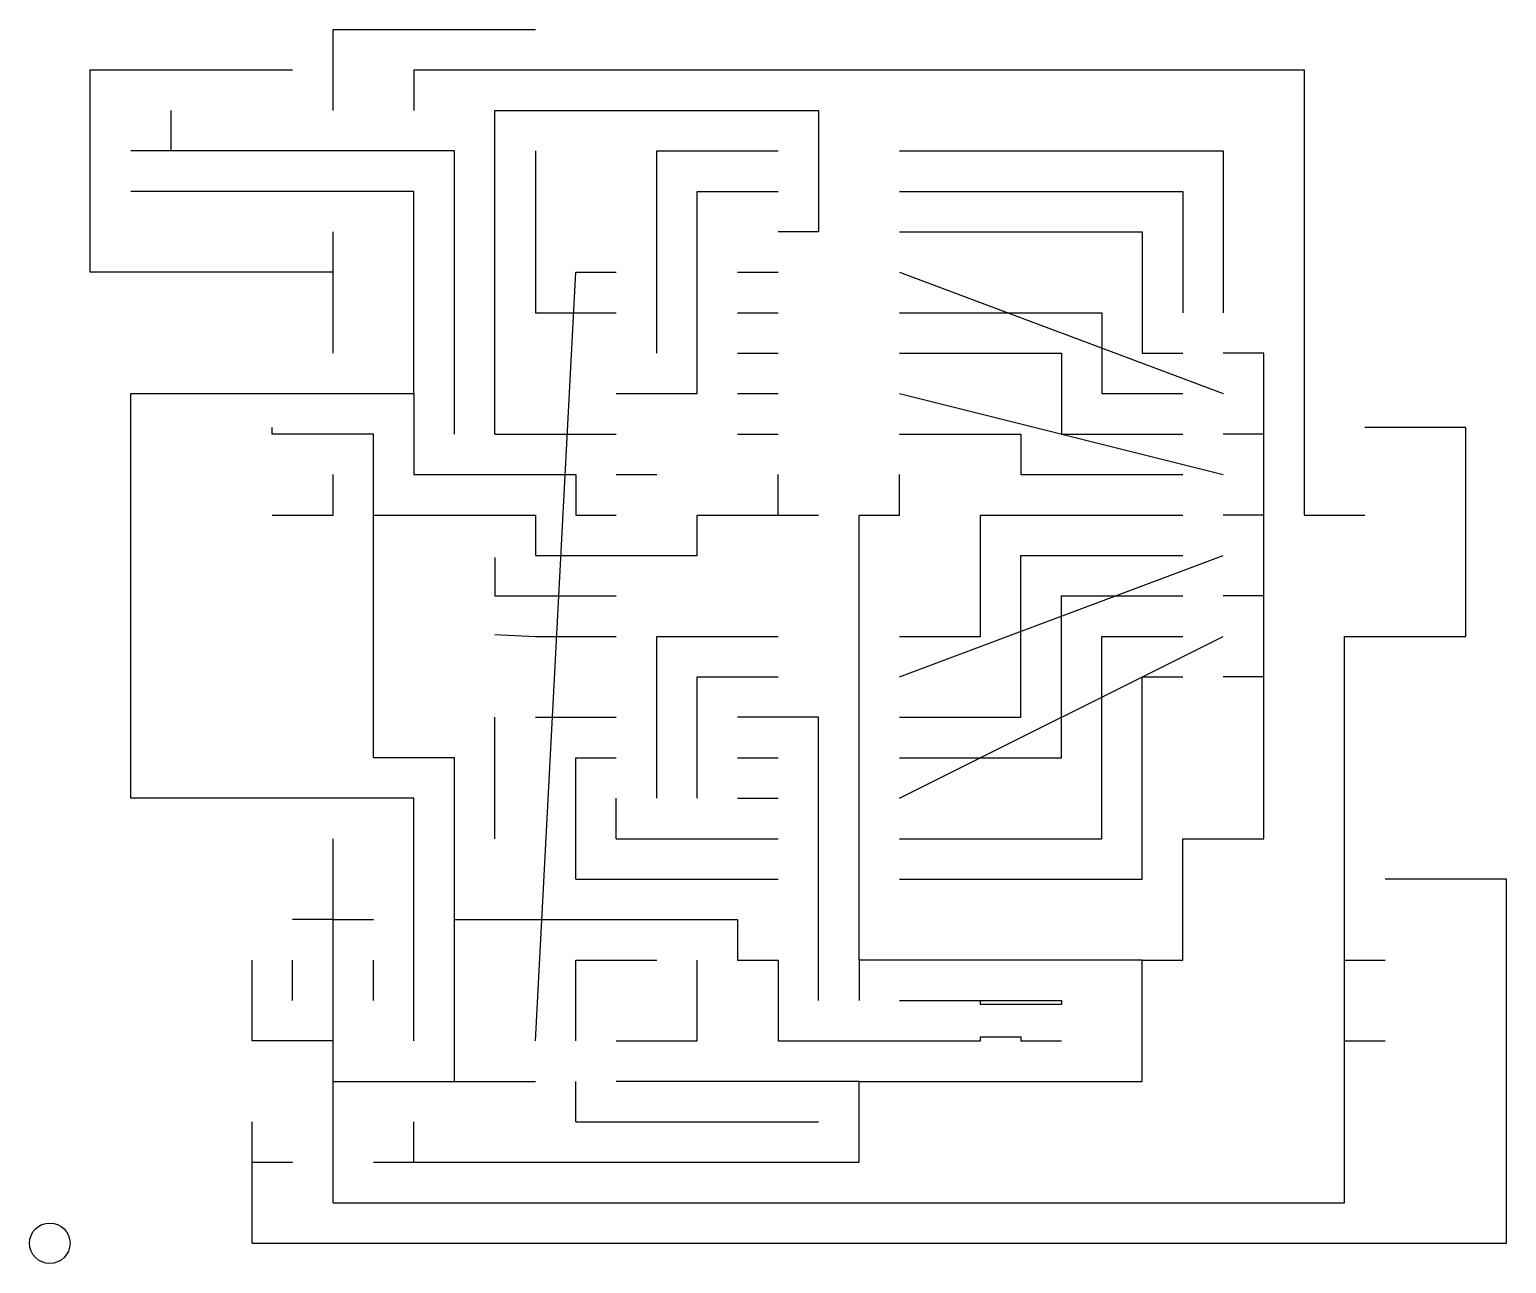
# Model space of a CAD drawing. Extents: x -1.3 to 91.4, y 1.3 to 78.7.
import ezdxf

# ---------------------------------------------------------------- set-up
doc = ezdxf.new("R2010")
doc.units = 0
doc.layers.add('16', color=175, linetype='CONTINUOUS')
doc.layers.add('19', color=53, linetype='CONTINUOUS')

msp = doc.modelspace()

# ---------------------------------------------------------------- linework, layer by layer
at = {"layer": '16'}
for p, q in [((17.78, 78.74), (30.48, 78.74)), ((17.78, 73.66), (17.78, 78.74)), ((2.54, 76.2), (15.24, 76.2)), ((2.54, 63.5), (2.54, 76.2)), ((22.86, 76.2), (22.86, 73.66)), ((22.86, 76.2), (78.74, 76.2)), ((78.74, 76.2), (78.74, 48.26)), ((7.62, 71.12), (7.62, 73.66)), ((27.94, 73.66), (48.26, 73.66)), ((27.94, 53.34), (27.94, 73.66)), ((48.26, 73.66), (48.26, 66.04)), ((7.62, 71.12), (5.08, 71.12)), ((25.4, 71.12), (7.62, 71.12)), ((25.4, 53.34), (25.4, 71.12)), ((30.48, 71.12), (30.48, 60.96)), ((38.1, 71.12), (45.72, 71.12)), ((38.1, 58.42), (38.1, 71.12)), ((53.34, 71.12), (73.66, 71.12)), ((73.66, 71.12), (73.66, 60.96)), ((22.86, 68.58), (5.08, 68.58)), ((22.86, 66.04), (22.86, 68.58)), ((40.64, 68.58), (45.72, 68.58)), ((40.64, 55.88), (40.64, 68.58)), ((53.34, 68.58), (71.12, 68.58)), ((71.12, 68.58), (71.12, 60.96)), ((17.78, 63.5), (17.78, 66.04)), ((22.86, 63.5), (22.86, 66.04)), ((48.26, 66.04), (45.72, 66.04)), ((53.34, 66.04), (68.58, 66.04)), ((68.58, 66.04), (68.58, 58.42)), ((17.78, 63.5), (2.54, 63.5)), ((17.78, 58.42), (17.78, 63.5)), ((22.86, 55.88), (22.86, 63.5)), ((33.02, 63.5), (35.56, 63.5)), ((43.18, 63.5), (45.72, 63.5)), ((30.48, 60.96), (35.56, 60.96)), ((43.18, 60.96), (45.72, 60.96)), ((53.34, 60.96), (66.04, 60.96)), ((66.04, 60.96), (66.04, 55.88)), ((43.18, 58.42), (45.72, 58.42)), ((53.34, 58.42), (63.5, 58.42)), ((63.5, 58.42), (63.5, 53.34)), ((68.58, 58.42), (71.12, 58.42)), ((76.2, 58.42), (73.66, 58.42)), ((76.2, 53.34), (76.2, 58.42)), ((5.08, 30.48), (5.08, 55.88)), ((5.08, 55.88), (22.86, 55.88)), ((22.86, 55.88), (22.86, 50.8)), ((35.56, 55.88), (40.64, 55.88)), ((43.18, 55.88), (45.72, 55.88)), ((66.04, 55.88), (71.12, 55.88)), ((13.97, 53.34), (13.97, 53.746)), ((20.32, 53.34), (13.97, 53.34)), ((20.32, 48.26), (20.32, 53.34)), ((27.94, 53.34), (35.56, 53.34)), ((43.18, 53.34), (45.72, 53.34)), ((53.34, 53.34), (60.96, 53.34)), ((60.96, 53.34), (60.96, 50.8)), ((63.5, 53.34), (71.12, 53.34)), ((76.2, 53.34), (73.66, 53.34)), ((76.2, 48.26), (76.2, 53.34)), ((88.9, 53.746), (82.55, 53.746)), ((88.9, 40.64), (88.9, 53.746)), ((17.78, 48.26), (17.78, 50.8)), ((22.86, 50.8), (30.48, 50.8)), ((30.48, 50.8), (33.02, 50.8)), ((33.02, 50.8), (33.02, 48.26)), ((35.56, 50.8), (38.1, 50.8)), ((45.72, 48.26), (45.72, 50.8)), ((53.34, 48.26), (53.34, 50.8)), ((60.96, 50.8), (71.12, 50.8)), ((13.97, 48.26), (17.78, 48.26)), ((20.32, 48.26), (30.48, 48.26)), ((20.32, 33.02), (20.32, 48.26)), ((30.48, 48.26), (30.48, 45.72)), ((33.02, 48.26), (35.56, 48.26)), ((40.64, 45.72), (40.64, 48.26)), ((40.64, 48.26), (43.18, 48.26)), ((43.18, 48.26), (45.72, 48.26)), ((45.72, 48.26), (48.26, 48.26)), ((50.8, 48.26), (53.34, 48.26)), ((50.8, 20.32), (50.8, 48.26)), ((58.42, 40.64), (58.42, 48.26)), ((58.42, 48.26), (71.12, 48.26)), ((76.2, 48.26), (73.66, 48.26)), ((76.2, 43.18), (76.2, 48.26)), ((78.74, 48.26), (82.55, 48.26)), ((27.94, 45.593), (27.94, 43.18)), ((30.48, 45.72), (33.02, 45.72)), ((33.02, 45.72), (35.56, 45.72)), ((35.56, 45.72), (40.64, 45.72)), ((60.96, 35.56), (60.96, 45.72)), ((60.96, 45.72), (71.12, 45.72)), ((27.94, 43.18), (33.02, 43.18)), ((33.02, 43.18), (35.56, 43.18)), ((63.5, 33.02), (63.5, 43.18)), ((63.5, 43.18), (71.12, 43.18)), ((76.2, 43.18), (73.66, 43.18)), ((76.2, 38.1), (76.2, 43.18)), ((27.94, 40.767), (30.48, 40.64)), ((30.48, 40.64), (35.56, 40.64)), ((38.1, 40.64), (43.18, 40.64)), ((38.1, 30.48), (38.1, 40.64)), ((43.18, 40.64), (45.72, 40.64)), ((53.34, 40.64), (58.42, 40.64)), ((66.04, 27.94), (66.04, 40.64)), ((66.04, 40.64), (71.12, 40.64)), ((81.28, 20.32), (81.28, 40.64)), ((81.28, 40.64), (88.9, 40.64)), ((40.64, 38.1), (43.18, 38.1)), ((40.64, 30.48), (40.64, 38.1)), ((43.18, 38.1), (45.72, 38.1)), ((68.58, 25.4), (68.58, 38.1)), ((68.58, 38.1), (71.12, 38.1)), ((76.2, 38.1), (73.66, 38.1)), ((76.2, 27.94), (76.2, 38.1)), ((27.94, 27.94), (27.94, 35.56)), ((30.48, 35.56), (35.56, 35.56)), ((45.72, 35.56), (43.18, 35.56)), ((48.26, 35.56), (45.72, 35.56)), ((48.26, 17.78), (48.26, 35.56)), ((53.34, 35.56), (60.96, 35.56)), ((25.4, 33.02), (20.32, 33.02)), ((25.4, 22.86), (25.4, 33.02)), ((33.02, 25.4), (33.02, 33.02)), ((33.02, 33.02), (35.56, 33.02)), ((43.18, 33.02), (45.72, 33.02)), ((53.34, 33.02), (63.5, 33.02)), ((22.86, 30.48), (5.08, 30.48)), ((22.86, 15.24), (22.86, 30.48)), ((35.56, 27.94), (35.56, 30.48)), ((43.18, 30.48), (45.72, 30.48)), ((17.78, 22.86), (17.78, 27.94)), ((35.56, 27.94), (45.72, 27.94)), ((53.34, 27.94), (66.04, 27.94)), ((71.12, 27.94), (76.2, 27.94)), ((71.12, 20.32), (71.12, 27.94)), ((33.02, 25.4), (45.72, 25.4)), ((53.34, 25.4), (68.58, 25.4)), ((91.44, 25.4), (83.82, 25.4)), ((91.44, 2.54), (91.44, 25.4)), ((17.78, 22.86), (15.24, 22.86)), ((17.78, 22.86), (20.32, 22.86)), ((17.78, 15.24), (17.78, 22.86)), ((25.4, 22.86), (43.18, 22.86)), ((25.4, 12.7), (25.4, 22.86)), ((43.18, 22.86), (43.18, 20.32)), ((12.7, 15.24), (12.7, 20.32)), ((15.24, 17.78), (15.24, 20.32)), ((20.32, 17.78), (20.32, 20.32)), ((33.02, 20.32), (38.1, 20.32)), ((33.02, 15.24), (33.02, 20.32)), ((40.64, 15.24), (40.64, 20.32)), ((43.18, 20.32), (45.72, 20.32)), ((45.72, 20.32), (45.72, 15.24)), ((50.8, 20.32), (50.8, 17.78)), ((53.34, 20.32), (50.8, 20.32)), ((68.58, 20.32), (53.34, 20.32)), ((68.58, 12.7), (68.58, 20.32)), ((68.58, 20.32), (71.12, 20.32)), ((81.28, 20.32), (83.82, 20.32)), ((81.28, 15.24), (81.28, 20.32)), ((53.34, 17.78), (63.5, 17.78)), ((58.42, 17.526), (58.42, 17.78)), ((63.5, 17.78), (63.5, 17.526)), ((63.5, 17.526), (58.42, 17.526)), ((17.78, 15.24), (12.7, 15.24)), ((17.78, 12.7), (17.78, 15.24)), ((35.56, 15.24), (40.64, 15.24)), ((45.72, 15.24), (50.8, 15.24)), ((50.8, 15.24), (58.42, 15.24)), ((58.42, 15.494), (60.96, 15.494)), ((58.42, 15.24), (58.42, 15.494)), ((60.96, 15.494), (60.96, 15.24)), ((60.96, 15.24), (63.5, 15.24)), ((81.28, 5.08), (81.28, 15.24)), ((81.28, 15.24), (83.82, 15.24)), ((17.78, 5.08), (17.78, 12.7)), ((17.78, 12.7), (25.4, 12.7)), ((25.4, 12.7), (30.48, 12.7)), ((33.02, 10.16), (33.02, 12.7)), ((50.8, 12.7), (35.56, 12.7)), ((50.8, 12.7), (60.96, 12.7)), ((50.8, 7.62), (50.8, 12.7)), ((60.96, 12.7), (63.5, 12.7)), ((63.5, 12.7), (68.58, 12.7)), ((12.7, 7.62), (12.7, 10.16)), ((22.86, 7.62), (22.86, 10.16)), ((33.02, 10.16), (48.26, 10.16)), ((12.7, 2.54), (12.7, 7.62)), ((12.7, 7.62), (15.24, 7.62)), ((20.32, 7.62), (22.86, 7.62)), ((22.86, 7.62), (50.8, 7.62)), ((17.78, 5.08), (81.28, 5.08)), ((12.7, 2.54), (53.34, 2.54)), ((53.34, 2.54), (91.44, 2.54))]:
    msp.add_line(p, q, dxfattribs=at)
msp.add_circle((0, 2.54), 1.27, dxfattribs=at)
at = {"layer": '19'}
for p, q in [((30.48, 15.24), (33.02, 63.5)), ((53.34, 63.5), (73.66, 55.88)), ((53.34, 55.88), (73.66, 50.8)), ((53.34, 38.1), (73.66, 45.72)), ((53.34, 30.48), (73.66, 40.64))]:
    msp.add_line(p, q, dxfattribs=at)

doc.saveas('drawing.dxf')
